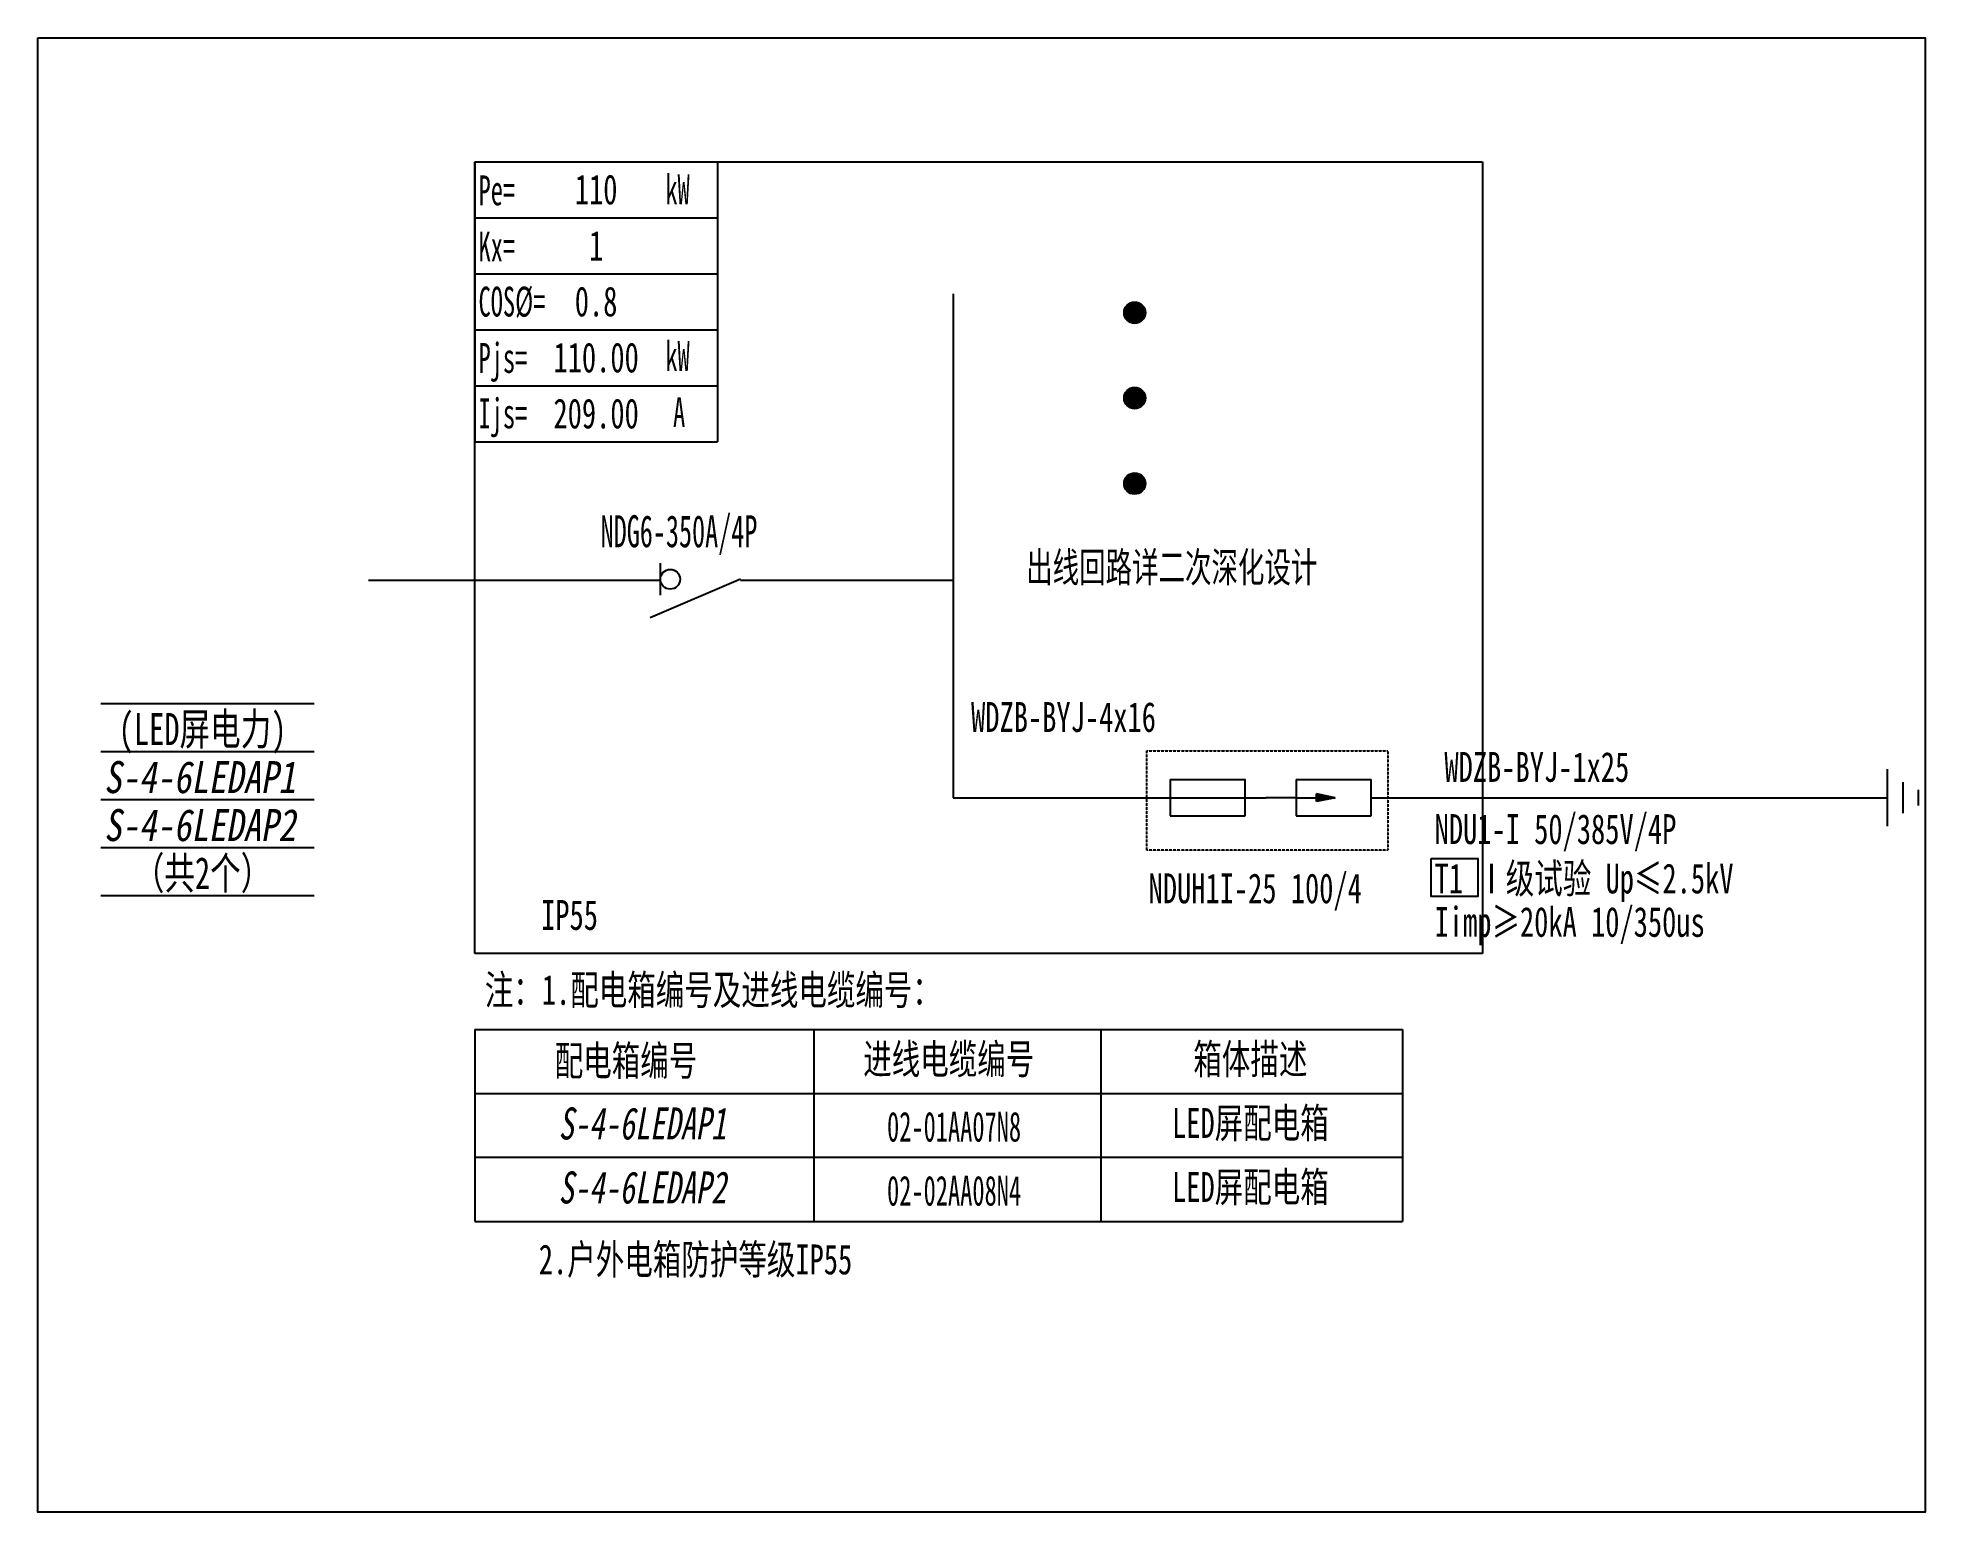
# Model space of a CAD drawing. Extents: x 296948 to 299247, y 333901 to 335696.
import ezdxf
from ezdxf.enums import TextEntityAlignment as Align

# ---------------------------------------------------------------- set-up
doc = ezdxf.new("R2010")
doc.units = 0
doc.header["$MEASUREMENT"] = 0
doc.linetypes.add('DASH', pattern=[0.35, 0.25, -0.1])
doc.linetypes.add('DASHED2', pattern=[0.375, 0.25, -0.125])
for name, color, linetype in [('D_E_Eqpm(强电设备)', 100, 'Continuous'), ('D_E_Eqpm（强电设备）', 100, 'Continuous'), ('D_E_Text(强电文字)', 51, 'Continuous'), ('D_E_Text（强电文字）', 51, 'Continuous'), ('D_E_Wire(强电线缆)', 10, 'Continuous'), ('D_E_Wire（强电线缆）', 10, 'Continuous'), ('D_T_TableDim（表格尺寸）', 255, 'Continuous'), ('E_E_Text（强电文字）', 51, 'Continuous'), ('E_E_Wire（强电线缆）', 10, 'Continuous'), ('E_T_TableDim（表格尺寸）', 255, 'Continuous'), ('系统图', 220, 'Continuous')]:
    doc.layers.add(name, color=color, linetype=linetype)
doc.styles.add('电气', font='', dxfattribs={"width": 0.7})
doc.styles.add('电气箱', font='simhei.ttf', dxfattribs={"width": 0.8, "oblique": 10})
doc.styles.get('电气').set_extended_font_data('SimSun')

msp = doc.modelspace()

# ---------------------------------------------------------------- linework, layer by layer
at = {"linetype": 'DASHED2', "elevation": 0}
msp.add_lwpolyline([(298298.9, 334828.3), (298592.4, 334828.3), (298592.4, 334707.4), (298298.9, 334707.4)], close=True, dxfattribs=at)
at = {"layer": 'D_E_Eqpm(强电设备)'}
for p, q in [((298327.5, 334793.1), (298418.9, 334793.1)), ((298327.5, 334793.1), (298327.5, 334748.9)), ((298418.6, 334748.9), (298418.6, 334793.1)), ((298480.9, 334793.1), (298572.3, 334793.1)), ((298480.9, 334793.1), (298480.9, 334748.9)), ((298572, 334748.9), (298572, 334793.1)), ((298480.9, 334771), (298444.1, 334771)), ((298480.9, 334771), (298528.3, 334771)), ((298528.3, 334771), (298505.4, 334775.7)), ((298505.4, 334766.3), (298505.4, 334775.7)), ((298528.3, 334771), (298505.4, 334766.3)), ((298327.5, 334748.9), (298418.6, 334748.9)), ((298480.9, 334748.9), (298572, 334748.9))]:
    msp.add_line(p, q, dxfattribs=at)
msp.add_solid([(298505.4, 334766.3), (298528.3, 334771), (298505.4, 334775.7)], dxfattribs=at)
at = {"layer": 'D_E_Eqpm（强电设备）'}
for p, q in [((297706.5, 335017.6), (297706.5, 335056.6)), ((297803.9, 335037.1), (297693.9, 334990))]:
    msp.add_line(p, q, dxfattribs=at)
msp.add_circle((297718.4, 335037.1), 12, dxfattribs=at)
at = {"layer": 'D_E_Text（强电文字）', "elevation": 0}
msp.add_lwpolyline([(298645.4, 334697.2), (298701.9, 334697.2), (298701.9, 334650.7), (298645.4, 334650.7)], close=True, dxfattribs=at)
at = {"layer": 'D_E_Wire(强电线缆)'}
msp.add_line((297350.7, 335036), (297706.5, 335036), dxfattribs=at)
at = {"layer": 'D_E_Wire（强电线缆）'}
for p, q in [((299201, 334736.4), (299201, 334805.8)), ((299219.9, 334752.1), (299219.9, 334790)), ((299238.8, 334761.5), (299238.8, 334780.5)), ((298063, 334771), (298444.1, 334771)), ((298572, 334771), (299201, 334771))]:
    msp.add_line(p, q, dxfattribs=at)
for centre in [(298284.1, 335361.6), (298284.1, 335257.7), (298284.1, 335153.7)]:
    msp.add_circle(centre, 13, dxfattribs=at)
at = {"layer": 'D_E_Wire（强电线缆）', "linetype": 'Continuous'}
for points in [[(298271.3, 335359.5), (298271.1, 335361.6), (298271.3, 335363.6)], [(298271.7, 335357.6), (298271.3, 335363.6), (298271.7, 335365.6)], [(298271.3, 335359.5), (298271.3, 335363.6), (298271.7, 335357.6)], [(298272.5, 335355.7), (298271.7, 335365.6), (298272.5, 335367.5)], [(298271.7, 335357.6), (298271.7, 335365.6), (298272.5, 335355.7)], [(298273.6, 335353.9), (298272.5, 335367.5), (298273.6, 335369.2)], [(298272.5, 335355.7), (298272.5, 335367.5), (298273.6, 335353.9)], [(298274.9, 335352.4), (298273.6, 335369.2), (298274.9, 335370.8)], [(298273.6, 335353.9), (298273.6, 335369.2), (298274.9, 335352.4)], [(298276.4, 335351.1), (298274.9, 335370.8), (298276.4, 335372.1)], [(298274.9, 335352.4), (298274.9, 335370.8), (298276.4, 335351.1)], [(298278.2, 335350), (298276.4, 335372.1), (298278.2, 335373.2)], [(298276.4, 335351.1), (298276.4, 335372.1), (298278.2, 335350)], [(298280.1, 335349.2), (298278.2, 335373.2), (298280.1, 335373.9)], [(298278.2, 335350), (298278.2, 335373.2), (298280.1, 335349.2)], [(298282.1, 335348.7), (298280.1, 335373.9), (298282.1, 335374.4)], [(298280.1, 335349.2), (298280.1, 335373.9), (298282.1, 335348.7)], [(298284.1, 335348.6), (298282.1, 335374.4), (298284.1, 335374.6)], [(298282.1, 335348.7), (298282.1, 335374.4), (298284.1, 335348.6)], [(298284.1, 335348.6), (298284.1, 335374.6), (298286.1, 335348.7)], [(298286.1, 335348.7), (298284.1, 335374.6), (298286.1, 335374.4)], [(298286.1, 335348.7), (298286.1, 335374.4), (298288.1, 335349.2)], [(298288.1, 335349.2), (298286.1, 335374.4), (298288.1, 335373.9)], [(298288.1, 335349.2), (298288.1, 335373.9), (298290, 335350)], [(298290, 335350), (298288.1, 335373.9), (298290, 335373.2)], [(298290, 335350), (298290, 335373.2), (298291.7, 335351.1)], [(298291.7, 335351.1), (298290, 335373.2), (298291.7, 335372.1)], [(298291.7, 335351.1), (298291.7, 335372.1), (298293.3, 335352.4)], [(298293.3, 335352.4), (298291.7, 335372.1), (298293.3, 335370.8)], [(298293.3, 335352.4), (298293.3, 335370.8), (298294.6, 335353.9)], [(298294.6, 335353.9), (298293.3, 335370.8), (298294.6, 335369.2)], [(298294.6, 335353.9), (298294.6, 335369.2), (298295.7, 335355.7)], [(298295.7, 335355.7), (298294.6, 335369.2), (298295.7, 335367.5)], [(298295.7, 335355.7), (298295.7, 335367.5), (298296.4, 335357.6)], [(298296.4, 335357.6), (298295.7, 335367.5), (298296.4, 335365.6)], [(298296.4, 335357.6), (298296.4, 335365.6), (298296.9, 335359.5)], [(298296.9, 335359.5), (298296.4, 335365.6), (298296.9, 335363.6)], [(298296.9, 335359.5), (298296.9, 335363.6), (298297.1, 335361.6)], [(298272.5, 335251.8), (298271.7, 335261.7), (298272.5, 335263.6)], [(298273.6, 335250), (298272.5, 335263.6), (298273.6, 335265.3)], [(298272.5, 335251.8), (298272.5, 335263.6), (298273.6, 335250)], [(298274.9, 335248.5), (298273.6, 335265.3), (298274.9, 335266.8)], [(298273.6, 335250), (298273.6, 335265.3), (298274.9, 335248.5)], [(298276.4, 335247.1), (298274.9, 335266.8), (298276.4, 335268.2)], [(298274.9, 335248.5), (298274.9, 335266.8), (298276.4, 335247.1)], [(298278.2, 335246.1), (298276.4, 335268.2), (298278.2, 335269.2)], [(298276.4, 335247.1), (298276.4, 335268.2), (298278.2, 335246.1)], [(298280.1, 335245.3), (298278.2, 335269.2), (298280.1, 335270)], [(298278.2, 335246.1), (298278.2, 335269.2), (298280.1, 335245.3)], [(298282.1, 335244.8), (298280.1, 335270), (298282.1, 335270.5)], [(298280.1, 335245.3), (298280.1, 335270), (298282.1, 335244.8)], [(298284.1, 335244.7), (298282.1, 335270.5), (298284.1, 335270.6)], [(298282.1, 335244.8), (298282.1, 335270.5), (298284.1, 335244.7)], [(298284.1, 335244.7), (298284.1, 335270.6), (298286.1, 335244.8)], [(298286.1, 335244.8), (298284.1, 335270.6), (298286.1, 335270.5)], [(298286.1, 335244.8), (298286.1, 335270.5), (298288.1, 335245.3)], [(298288.1, 335245.3), (298286.1, 335270.5), (298288.1, 335270)], [(298288.1, 335245.3), (298288.1, 335270), (298290, 335246.1)], [(298290, 335246.1), (298288.1, 335270), (298290, 335269.2)], [(298290, 335246.1), (298290, 335269.2), (298291.7, 335247.1)], [(298291.7, 335247.1), (298290, 335269.2), (298291.7, 335268.2)], [(298291.7, 335247.1), (298291.7, 335268.2), (298293.3, 335248.5)], [(298293.3, 335248.5), (298291.7, 335268.2), (298293.3, 335266.8)], [(298293.3, 335248.5), (298293.3, 335266.8), (298294.6, 335250)], [(298294.6, 335250), (298293.3, 335266.8), (298294.6, 335265.3)], [(298294.6, 335250), (298294.6, 335265.3), (298295.7, 335251.8)], [(298295.7, 335251.8), (298294.6, 335265.3), (298295.7, 335263.6)], [(298295.7, 335251.8), (298295.7, 335263.6), (298296.4, 335253.6)], [(298296.4, 335253.6), (298295.7, 335263.6), (298296.4, 335261.7)], [(298271.3, 335255.6), (298271.1, 335257.7), (298271.3, 335259.7)], [(298271.7, 335253.6), (298271.3, 335259.7), (298271.7, 335261.7)], [(298271.3, 335255.6), (298271.3, 335259.7), (298271.7, 335253.6)], [(298271.7, 335253.6), (298271.7, 335261.7), (298272.5, 335251.8)], [(298296.4, 335253.6), (298296.4, 335261.7), (298296.9, 335255.6)], [(298296.9, 335255.6), (298296.4, 335261.7), (298296.9, 335259.7)], [(298296.9, 335255.6), (298296.9, 335259.7), (298297.1, 335257.7)], [(298271.3, 335151.7), (298271.1, 335153.7), (298271.3, 335155.8)], [(298271.7, 335149.7), (298271.3, 335155.8), (298271.7, 335157.7)], [(298271.3, 335151.7), (298271.3, 335155.8), (298271.7, 335149.7)], [(298272.5, 335147.8), (298271.7, 335157.7), (298272.5, 335159.6)], [(298271.7, 335149.7), (298271.7, 335157.7), (298272.5, 335147.8)], [(298273.6, 335146.1), (298272.5, 335159.6), (298273.6, 335161.4)], [(298272.5, 335147.8), (298272.5, 335159.6), (298273.6, 335146.1)], [(298274.9, 335144.5), (298273.6, 335161.4), (298274.9, 335162.9)], [(298273.6, 335146.1), (298273.6, 335161.4), (298274.9, 335144.5)], [(298276.4, 335143.2), (298274.9, 335162.9), (298276.4, 335164.2)], [(298274.9, 335144.5), (298274.9, 335162.9), (298276.4, 335143.2)], [(298278.2, 335142.2), (298276.4, 335164.2), (298278.2, 335165.3)], [(298276.4, 335143.2), (298276.4, 335164.2), (298278.2, 335142.2)], [(298280.1, 335141.4), (298278.2, 335165.3), (298280.1, 335166.1)], [(298278.2, 335142.2), (298278.2, 335165.3), (298280.1, 335141.4)], [(298282.1, 335140.9), (298280.1, 335166.1), (298282.1, 335166.6)], [(298280.1, 335141.4), (298280.1, 335166.1), (298282.1, 335140.9)], [(298284.1, 335140.7), (298282.1, 335166.6), (298284.1, 335166.7)], [(298282.1, 335140.9), (298282.1, 335166.6), (298284.1, 335140.7)], [(298284.1, 335140.7), (298284.1, 335166.7), (298286.1, 335140.9)], [(298286.1, 335140.9), (298284.1, 335166.7), (298286.1, 335166.6)], [(298286.1, 335140.9), (298286.1, 335166.6), (298288.1, 335141.4)], [(298288.1, 335141.4), (298286.1, 335166.6), (298288.1, 335166.1)], [(298288.1, 335141.4), (298288.1, 335166.1), (298290, 335142.2)], [(298290, 335142.2), (298288.1, 335166.1), (298290, 335165.3)], [(298290, 335142.2), (298290, 335165.3), (298291.7, 335143.2)], [(298291.7, 335143.2), (298290, 335165.3), (298291.7, 335164.2)], [(298291.7, 335143.2), (298291.7, 335164.2), (298293.3, 335144.5)], [(298293.3, 335144.5), (298291.7, 335164.2), (298293.3, 335162.9)], [(298293.3, 335144.5), (298293.3, 335162.9), (298294.6, 335146.1)], [(298294.6, 335146.1), (298293.3, 335162.9), (298294.6, 335161.4)], [(298294.6, 335146.1), (298294.6, 335161.4), (298295.7, 335147.8)], [(298295.7, 335147.8), (298294.6, 335161.4), (298295.7, 335159.6)], [(298295.7, 335147.8), (298295.7, 335159.6), (298296.4, 335149.7)], [(298296.4, 335149.7), (298295.7, 335159.6), (298296.4, 335157.7)], [(298296.4, 335149.7), (298296.4, 335157.7), (298296.9, 335151.7)], [(298296.9, 335151.7), (298296.4, 335157.7), (298296.9, 335155.8)], [(298296.9, 335151.7), (298296.9, 335155.8), (298297.1, 335153.7)]]:
    msp.add_solid(points, dxfattribs=at)
at = {"layer": 'D_T_TableDim（表格尺寸）', "linetype": 'Continuous'}
for p, q in [((297024.9, 334885.8), (297284.7, 334885.8)), ((297024.9, 334827.4), (297284.7, 334827.4)), ((297024.9, 334768.9), (297284.7, 334768.9)), ((297024.9, 334710.5), (297284.7, 334710.5)), ((297024.9, 334652), (297284.7, 334652))]:
    msp.add_line(p, q, dxfattribs=at)
at = {"layer": 'D_T_TableDim（表格尺寸）', "ltscale": 3.5}
for p, q in [((297480.3, 334489), (298610.3, 334489)), ((297480.3, 334489), (297480.3, 334255.2)), ((297893.1, 334489), (297893.1, 334255.2)), ((298242.9, 334489), (298242.9, 334255.2)), ((298610.3, 334489), (298610.3, 334255.2)), ((297480.3, 334411.1), (298610.3, 334411.1)), ((297480.3, 334411.1), (298610.3, 334411.1)), ((297480.3, 334333.2), (298610.3, 334333.2)), ((297480.3, 334255.2), (298610.3, 334255.2))]:
    msp.add_line(p, q, dxfattribs=at)
at = {"layer": 'E_E_Text（强电文字）', "linetype": 'Continuous'}
for p, q in [((297480.3, 335545.6), (297775.8, 335545.6)), ((297480.3, 335545.6), (297480.3, 335204.6)), ((297775.8, 335545.6), (297775.8, 335204.6)), ((297480.3, 335477.4), (297775.8, 335477.4)), ((297480.3, 335409.2), (297775.8, 335409.2)), ((297480.3, 335341), (297775.8, 335341)), ((297480.3, 335272.8), (297775.8, 335272.8)), ((297480.3, 335204.6), (297775.8, 335204.6))]:
    msp.add_line(p, q, dxfattribs=at)
at = {"layer": 'E_E_Wire（强电线缆）'}
for p, q in [((298063, 335384.8), (298063, 334771)), ((297803.9, 335036), (298063, 335036))]:
    msp.add_line(p, q, dxfattribs=at)
at = {"layer": 'E_T_TableDim（表格尺寸）', "linetype": 'DASH', "ltscale": 2}
for p, q in [((297480.3, 334581.5), (297480.3, 335545.6)), ((297480.3, 335545.6), (298707.9, 335545.6)), ((298707.9, 335545.6), (298707.9, 334581.5)), ((298707.9, 334581.5), (297480.3, 334581.5))]:
    msp.add_line(p, q, dxfattribs=at)
at = {"layer": '系统图', "ltscale": 9973.992009}
msp.add_lwpolyline([(296948, 335696.5), (299247, 335696.5), (299247, 333901), (296948, 333901)], close=True, dxfattribs=at)

# ---------------------------------------------------------------- texts
at = {"layer": 'D_E_Text(强电文字)', "color": 1, "style": '电气', "width": 0.6}
msp.add_text('NDG6-350A/4P', height=38.971, dxfattribs=at).set_placement((297633.6, 335076.1))
at = {"layer": 'D_E_Text(强电文字)', "style": '电气', "width": 0.7}
for s, p in [('WDZB-BYJ-4x16', (298084.8, 334851.2)), ('WDZB-BYJ-1x25', (298661.3, 334790.4)), ('T1 Ⅰ级试验 Up≤2.5kV ', (298649.4, 334654.6)), ('Iimp≥20kA 10/350us', (298649.4, 334601.7))]:
    msp.add_text(s, height=36.373, dxfattribs=at).set_placement(p)
at = {"layer": 'D_E_Text(强电文字)', "color": 51, "true_color": 0xffff7f, "style": '电气', "width": 0.7}
msp.add_text('NDU1-I 50/385V/4P', height=36.373, dxfattribs=at).set_placement((298649.4, 334714.7))
at = {"layer": 'D_E_Text（强电文字）', "linetype": 'Continuous', "style": '电气', "width": 0.6}
for s, height, p in [('Pe=', 36.37, (297484.9, 335492.5)), ('kW', 36.37, (297712.4, 335493.8)), ('Kx=', 36.37, (297484.9, 335424.1)), ('COS%%C=', 36.37, (297484.9, 335357)), ('Pjs=', 36.37, (297484.9, 335288.4)), ('kW', 36.37, (297712.4, 335290.7)), ('Ijs=', 36.37, (297484.9, 335220.9)), ('A', 36.4, (297721.8, 335222.4))]:
    msp.add_text(s, height=height, dxfattribs=at).set_placement(p)
at = {"layer": 'D_E_Text（强电文字）', "style": '电气'}
for s, width, p in [('出线回路详二次深化设计', 0.65, (298151.9, 335033.6)), ('注：1.配电箱编号及进线电缆编号：', 0.7, (297492.5, 334518.9)), ('2.户外电箱防护等级IP55', 0.7, (297558.3, 334190.7))]:
    msp.add_text(s, height=36.373, dxfattribs=dict(at, width=width)).set_placement(p)
at = {"layer": 'D_E_Text（强电文字）', "color": 51, "true_color": 0xffff7f, "style": '电气', "width": 0.7}
msp.add_text('NDUH1I-25 100/4', height=36.373, dxfattribs=at).set_placement((298301, 334642.6))
at = {"layer": 'D_E_Text（强电文字）', "style": '电气'}
for s, height, width, p in [('IP55', 36.37, 0.7, (297595.7, 334628)), ('配电箱编号', 36.37, 0.7, (297664.5, 334451.7)), ('进线电缆编号', 36.37, 0.7, (298057.6, 334453.6)), ('箱体描述', 36.37, 0.7, (298425, 334453.6)), ('LED屏配电箱', 36.37, 0.7, (298425, 334375.7)), ('02-01AA07N8', 36.373, 0.6, (298064.1, 334370.2)), ('LED屏配电箱', 36.37, 0.7, (298425, 334297.8)), ('02-02AA08N4', 36.373, 0.6, (298064.1, 334292.3))]:
    msp.add_text(s, height=height, dxfattribs=dict(at, width=width)).set_placement(p, align=Align.MIDDLE)
at = {"layer": 'D_E_Text（强电文字）', "style": '电气箱', "oblique": 10, "width": 0.7}
for s, p in [('S-4-6LEDAP1', (297684.4, 334374.4)), ('S-4-6LEDAP2', (297684.4, 334296.5))]:
    msp.add_text(s, height=38.971, dxfattribs=at).set_placement(p, align=Align.MIDDLE)
at = {"layer": 'E_E_Text（强电文字）', "linetype": 'Continuous', "style": '电气', "width": 0.7}
for s, p in [('(LED屏电力)', (297148.7, 334835.2)), ('（共2个）', (297148.7, 334659.8))]:
    msp.add_text(s, height=38.97, dxfattribs=at).set_placement(p, align=Align.CENTER)
at = {"layer": 'E_E_Text（强电文字）', "linetype": 'Continuous', "style": '电气箱', "oblique": 10, "width": 0.8}
msp.add_text('S-4-6LEDAP1', height=38.971, dxfattribs=at).set_placement((297145.4, 334776.7), align=Align.CENTER)
at = {"layer": 'E_E_Text（强电文字）', "color": 7, "linetype": 'Continuous', "style": '电气箱', "oblique": 10, "width": 0.8}
msp.add_text('S-4-6LEDAP2', height=38.971, dxfattribs=at).set_placement((297145.4, 334718.3), align=Align.CENTER)
at = {"layer": 'E_E_Text（强电文字）', "linetype": 'Continuous', "width": 295.512, "attachment_point": 5, "style": '电气'}
for s, insert, char_height in [('110', (297628.1, 335511.5), 36.37), ('1', (297628.1, 335443.3), 36.4), ('0.8', (297628.1, 335375.1), 36.37), ('{\\C256;110.00}', (297628.1, 335306.9), 36.373), ('{\\C256;209.00}', (297628.1, 335238.7), 36.373)]:
    msp.add_mtext(s, dxfattribs=dict(at, insert=insert, char_height=char_height))

doc.saveas('drawing.dxf')
